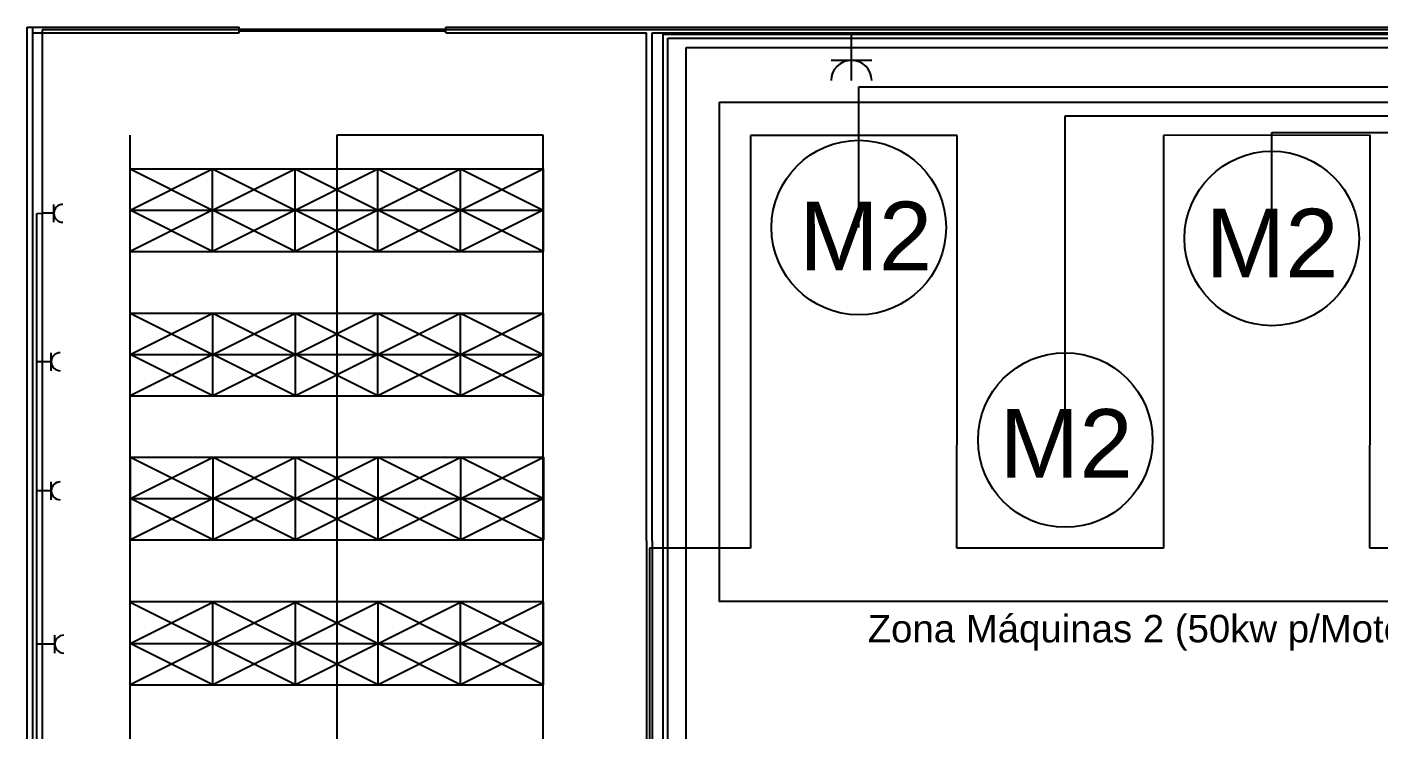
# Model space of a CAD drawing. Header units: millimetres. Extents: x 1250 to 123363, y -1319 to 61624.
# Drawn here: x 1250 to 33984, y 24413 to 41433 of the extents above; entities that cross this region are included whole.
import ezdxf

# ---------------------------------------------------------------- set-up
doc = ezdxf.new("R2010")
doc.units = ezdxf.units.MM
for name, color, linetype in [('Iluminacao', 50, 'Continuous'), ('Iluminação', 50, 'Continuous'), ('Motores', 7, 'Continuous'), ('Planta', 7, 'Continuous'), ('Tomadas', 10, 'Continuous')]:
    doc.layers.add(name, color=color, linetype=linetype)
doc.styles.get("Standard").update_dxf_attribs({"font": 'arial.ttf'})

msp = doc.modelspace()

# ---------------------------------------------------------------- linework, layer by layer
at = {"layer": 'Iluminacao', "color": 6}
for p, q in [((3749, 33816, -163), (3749, 38816, -163)), ((13748, 38816, -163), (8749, 38816, -163)), ((8749, 38816, -163), (8749, 33815, -163)), ((13748, 33815, -163), (13748, 38816, -163)), ((3748, 23816, -163), (3749, 33816, -163)), ((8749, 33815, -163), (8748, 28817, -163)), ((13747, 23816, -163), (13748, 33815, -163)), ((8748, 28817, -163), (8748, 23816, -163))]:
    msp.add_line(p, q, dxfattribs=at)
at = {"layer": 'Iluminacao', "color": 30, "true_color": 0xf8991e}
for p, q in [((23768, 38810, -163), (18768, 38810, -163)), ((18768, 38810, -163), (18768, 33810, -163)), ((23768, 33809, -163), (23768, 38810, -163)), ((33768, 38811, -163), (28767, 38810, -163)), ((28767, 38810, -163), (28767, 33809, -163)), ((33768, 33811, -163), (33768, 38811, -163)), ((18768, 33810, -163), (18768, 28811, -163)), ((23767, 28811, -163), (23768, 33809, -163)), ((28767, 33809, -163), (28767, 28811, -163)), ((33767, 28812, -163), (33768, 33811, -163)), ((18768, 28811, -148), (16320, 28811, -148)), ((16320, 28811, -148), (16320, 1429, -148)), ((28767, 28811, -163), (23767, 28811, -163)), ((38767, 28812, -163), (33767, 28812, -163))]:
    msp.add_line(p, q, dxfattribs=at)
at = {"layer": 'Iluminação', "color": 6}
for p, q in [((4743, 41366), (1613, 41366)), ((1613, 41366), (1613, 41366)), ((1613, 41366), (1613, 38392)), ((41112, 41366), (4743, 41366)), ((16769, 30288), (16769, 41161)), ((16769, 41161), (52733, 41161)), ((17212, 20029), (17212, 40940)), ((17212, 40940), (34940, 40940)), ((1613, 38392), (1613, 13638)), ((16769, 9411), (16769, 30288))]:
    msp.add_line(p, q, dxfattribs=at)
at = {"layer": 'Motores', "color": 52, "true_color": 0xc8c92d}
for p, q in [((21389, 36578), (21389, 39985)), ((21389, 39985), (38741, 39985)), ((26389, 31433), (26389, 39285)), ((26389, 39285), (39057, 39285)), ((31389, 36315), (31389, 38879)), ((31389, 38879), (39283, 38879))]:
    msp.add_line(p, q, dxfattribs=at)
at = {"layer": 'Motores'}
msp.add_lwpolyline([(18014, 39615), (60034, 39615), (60034, 27523), (18014, 27523)], close=True, dxfattribs=at)
for centre in [(21389, 36578), (31389, 36315), (26389, 31433)]:
    msp.add_circle(centre, 2113, dxfattribs=at)
at = {"layer": 'Planta'}
for p, q in [((1250, 7359), (1250, 41433)), ((1250, 41433), (6390, 41433)), ((1390, 7277), (1390, 41433)), ((1390, 41293), (6390, 41293)), ((1390, 41293), (6390, 41293)), ((6390, 41293), (6390, 41433)), ((6390, 41383), (11390, 41383)), ((6390, 41343), (11390, 41343)), ((11390, 41293), (11390, 41433)), ((11390, 41433), (16249, 41433)), ((11390, 41293), (16249, 41293)), ((11390, 41293), (16249, 41293)), ((14249, 41293), (14249, 41293)), ((16249, 41433), (69490, 41433)), ((16249, 28989), (16249, 41293)), ((16389, 28989), (16389, 41293)), ((16389, 41293), (69540, 41293)), ((3743, 35996), (3743, 37996)), ((3743, 35996), (3743, 37996)), ((3743, 37996), (13743, 37996)), ((3743, 37996), (5743, 36996)), ((3743, 36996), (5743, 37996)), ((5743, 35996), (5743, 37996)), ((5743, 36996), (7743, 37996)), ((5743, 37996), (7743, 36996)), ((7743, 35996), (7743, 37996)), ((7743, 37996), (9743, 36996)), ((7743, 36996), (9743, 37996)), ((9743, 35996), (9743, 37996)), ((9743, 36996), (11743, 37996)), ((9743, 37996), (11743, 36996)), ((11743, 35996), (11743, 37996)), ((11743, 37996), (13743, 36996)), ((11743, 36996), (13743, 37996)), ((13743, 35996), (13743, 37996)), ((13743, 37996), (13743, 35996)), ((3743, 36996), (13743, 36996)), ((5743, 36996), (3743, 35996)), ((5743, 35996), (3743, 36996)), ((7743, 35996), (5743, 36996)), ((7743, 36996), (5743, 35996)), ((9743, 36996), (7743, 35996)), ((9743, 35996), (7743, 36996)), ((11743, 35996), (9743, 36996)), ((11743, 36996), (9743, 35996)), ((13743, 36996), (11743, 35996)), ((13743, 35996), (11743, 36996)), ((3743, 35996), (13743, 35996)), ((3743, 35996), (13743, 35996)), ((3747, 34501), (13747, 34501)), ((3747, 34501), (5747, 33501)), ((3747, 33501), (5747, 34501)), ((3747, 32501), (3747, 34501)), ((3747, 32501), (3747, 34501)), ((5747, 33501), (7747, 34501)), ((5747, 34501), (7747, 33501)), ((5747, 32501), (5747, 34501)), ((7747, 34501), (9747, 33501)), ((7747, 33501), (9747, 34501)), ((7747, 32501), (7747, 34501)), ((9747, 33501), (11747, 34501)), ((9747, 34501), (11747, 33501)), ((9747, 32501), (9747, 34501)), ((11747, 34501), (13747, 33501)), ((11747, 33501), (13747, 34501)), ((11747, 32501), (11747, 34501)), ((13747, 34501), (13747, 32501)), ((13747, 32501), (13747, 34501)), ((3747, 33501), (13747, 33501)), ((5747, 33501), (3747, 32501)), ((5747, 32501), (3747, 33501)), ((7747, 32501), (5747, 33501)), ((7747, 33501), (5747, 32501)), ((9747, 33501), (7747, 32501)), ((9747, 32501), (7747, 33501)), ((11747, 32501), (9747, 33501)), ((11747, 33501), (9747, 32501)), ((13747, 33501), (11747, 32501)), ((13747, 32501), (11747, 33501)), ((3747, 32501), (13747, 32501)), ((3747, 32501), (13747, 32501)), ((3754, 31018), (13754, 31018)), ((3754, 29018), (3754, 31018)), ((3754, 29018), (3754, 31018)), ((3754, 31018), (13754, 31018)), ((3754, 31018), (5754, 30018)), ((3754, 30018), (5754, 31018)), ((3754, 29018), (3754, 31018)), ((3754, 29018), (3754, 31018)), ((5754, 29018), (5754, 31018)), ((5754, 30018), (7754, 31018)), ((5754, 31018), (7754, 30018)), ((5754, 29018), (5754, 31018)), ((7754, 29018), (7754, 31018)), ((7754, 31018), (9754, 30018)), ((7754, 30018), (9754, 31018)), ((7754, 29018), (7754, 31018)), ((9754, 29018), (9754, 31018)), ((9754, 30018), (11754, 31018)), ((9754, 31018), (11754, 30018)), ((9754, 29018), (9754, 31018)), ((11754, 29018), (11754, 31018)), ((11754, 31018), (13754, 30018)), ((11754, 30018), (13754, 31018)), ((11754, 29018), (11754, 31018)), ((13754, 29018), (13754, 31018)), ((13754, 31018), (13754, 29018)), ((13754, 29018), (13754, 31018)), ((3754, 30018), (13754, 30018)), ((3754, 30018), (13754, 30018)), ((5754, 30018), (3754, 29018)), ((5754, 29018), (3754, 30018)), ((7754, 29018), (5754, 30018)), ((7754, 30018), (5754, 29018)), ((9754, 30018), (7754, 29018)), ((9754, 29018), (7754, 30018)), ((11754, 29018), (9754, 30018)), ((11754, 30018), (9754, 29018)), ((13754, 30018), (11754, 29018)), ((13754, 29018), (11754, 30018)), ((3754, 29018), (13754, 29018)), ((3754, 29018), (13754, 29018)), ((3754, 29018), (13754, 29018)), ((16249, 28989), (16249, 12577)), ((16389, 28989), (16389, 12577)), ((3749, 25504), (3749, 27504)), ((3749, 25504), (3749, 27504)), ((3749, 27504), (5749, 26504)), ((3749, 26504), (5749, 27504)), ((3762, 27522), (13762, 27522)), ((5749, 25504), (5749, 27504)), ((5749, 26504), (7749, 27504)), ((5749, 27504), (7749, 26504)), ((7749, 25504), (7749, 27504)), ((7749, 27504), (9749, 26504)), ((7749, 26504), (9749, 27504)), ((9749, 25504), (9749, 27504)), ((9749, 26504), (11749, 27504)), ((9749, 27504), (11749, 26504)), ((11749, 25504), (11749, 27504)), ((11749, 27504), (13749, 26504)), ((11749, 26504), (13749, 27504)), ((13749, 25504), (13749, 27504)), ((13749, 27504), (13749, 25504)), ((3749, 26504), (13749, 26504)), ((5749, 26504), (3749, 25504)), ((5749, 25504), (3749, 26504)), ((7749, 25504), (5749, 26504)), ((7749, 26504), (5749, 25504)), ((9749, 26504), (7749, 25504)), ((9749, 25504), (7749, 26504)), ((11749, 25504), (9749, 26504)), ((11749, 26504), (9749, 25504)), ((13749, 26504), (11749, 25504)), ((13749, 25504), (11749, 26504)), ((3749, 25504), (13749, 25504)), ((3749, 25504), (13749, 25504))]:
    msp.add_line(p, q, dxfattribs=at)
at = {"layer": 'Tomadas', "color": 1}
for p, q in [((16652, 38326), (16652, 41257)), ((16652, 41257), (18970, 41257)), ((18970, 41257), (21210, 41257)), ((21210, 41257), (21210, 41227)), ((21210, 41257), (23975, 41257)), ((23975, 41257), (41060, 41257)), ((20718, 40627), (21702, 40627)), ((21210, 40135), (21210, 40627)), ((16652, 22044), (16652, 38326)), ((1900, 36706), (1900, 37140)), ((1837, 33112), (1837, 33546)), ((1837, 29986), (1837, 30420)), ((1921, 26274), (1921, 26708))]:
    msp.add_line(p, q, dxfattribs=at)
at = {"layer": 'Tomadas'}
for p, q in [((21210, 40627), (21210, 41227)), ((1900, 36923), (1635, 36923)), ((1837, 33329), (1572, 33329)), ((1837, 30203), (1572, 30203)), ((1921, 26491), (1657, 26491))]:
    msp.add_line(p, q, dxfattribs=at)
at = {"layer": 'Tomadas', "color": 2}
for p, q in [((1486, 36922), (1635, 36923)), ((1486, 25576), (1486, 36922)), ((1572, 33329), (1486, 33329)), ((1572, 30203), (1486, 30203)), ((1657, 26491), (1486, 26491)), ((1486, 14007), (1486, 25576))]:
    msp.add_line(p, q, dxfattribs=at)
at = {"layer": 'Tomadas', "color": 1}
for centre, radius, start, end in [((21210, 40135), 492, 0, 180), ((2116, 36923), 217, 90, 270), ((2054, 33329), 217, 90, 270), ((2054, 30203), 217, 90, 270), ((2138, 26491), 217, 90, 270)]:
    msp.add_arc(centre, radius, start, end, dxfattribs=at)

# ---------------------------------------------------------------- texts
at = {"layer": 'Motores', "attachment_point": 1}
for s, width, gutter_width, insert, char_height in [('M2', 3058.44, 8310, (19942, 37205), 1662.1), ('M2', 3058.44, 8310, (29782, 37032), 1662.1), ('M2', 3058.44, 8310, (24796, 32181), 1662.1), ('Zona Máquinas 2 (50kw p/Motor)', 16415.77, 3325, (21604, 27199), 665.09)]:
    msp.add_mtext_dynamic_manual_height_columns(s, width=width, gutter_width=gutter_width, heights=[0], dxfattribs=dict(at, insert=insert, char_height=char_height))

doc.saveas('drawing.dxf')
